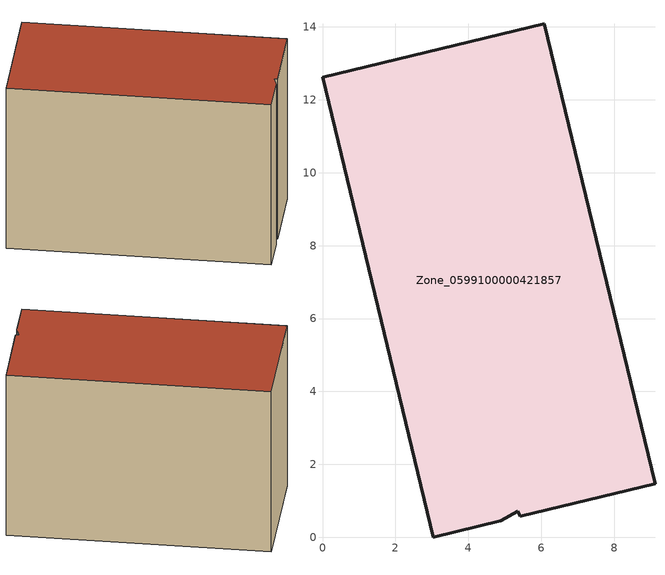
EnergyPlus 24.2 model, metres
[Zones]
Zone_0599100000421857
 floor ground (C_G): 0,12.63 6.09,14.09 9.12,1.46 5.43,0.57 5.36,0.71 4.89,0.45 3.04,0 z0
 wall outside (C_F): 6.09,14.09 0,12.63 3.04,0 4.89,0.45 5.36,0.71 5.43,0.57 9.12,1.46 6.09,14.09 z0:9.07
 roof outside (C_R): 5.36,0.71 5.43,0.57 9.12,1.46 6.09,14.09 0,12.63 3.04,0 4.89,0.45 z9.07
[BUILDING]
Pand.0599100000421857: North Axis=0; Terrain=City; Loads Convergence Tolerance Value=0.04; Temperature Convergence Tolerance Value=0.4; Solar Distribution=FullExterior; Maximum Number of Warmup Days=25; Minimum Number of Warmup Days=1
[Site:Location]
Rotterdam.The.Hague.AP_ZH_NLD Design_Conditions: Latitude=51.96; Longitude=4.45; Time Zone=1; Elevation=-4.5
[SITE:GROUNDTEMPERATURE:BUILDINGSURFACE]
18, 18, 18, 18, 18, 18, 18, 18, 18, 18, 18, 18
[MATERIAL] Thermal Absorptance=0.9; Solar Absorptance=0.7; Visible Absorptance=0.7
Name | Roughness | Thickness | Conductivity | Density | Specific Heat
G.TI.2006-2014 | MediumSmooth | 0.15 | 0.06 | 540 | 1210
F.TI.2006-2014 | Rough | 0.3 | 0.12 | 1920 | 840
R.TI.2006-2014 | MediumRough | 0.2 | 0.08 | 1500 | 1000
[CONSTRUCTION]
C_G: G.TI.2006-2014
C_F: F.TI.2006-2014
C_R: R.TI.2006-2014
[ZONE]
Zone_0599100000421857: Type=1; Multiplier=1; Ceiling Height=Autocalculate; Volume=Autocalculate; Floor Area=autocalculate; Part of Total Floor Area=Yes
[ZONEINFILTRATION:DESIGNFLOWRATE]
Infil_Zone_0599100000421857: Zone or ZoneList or Space or SpaceList=Zone_0599100000421857; Schedule=AlwaysOn; Design Flow Rate Calculation Method=Flow/Area; Flow Rate per Floor Area=0.0015; Constant Term Coefficient=1; Temperature Term Coefficient=0; Velocity Term Coefficient=0; Velocity Squared Term Coefficient=0
[HVACTEMPLATE:ZONE:IDEALLOADSAIRSYSTEM]
Zone_0599100000421857: Maximum Heating Supply Air Temperature=50; Minimum Cooling Supply Air Temperature=13; Maximum Heating Supply Air Humidity Ratio=0.0156; Minimum Cooling Supply Air Humidity Ratio=0.0077; Heating Limit=NoLimit; Cooling Limit=NoLimit; Dehumidification Control Type=ConstantSensibleHeatRatio; Cooling Sensible Heat Ratio=0.7; Dehumidification Setpoint=60; Humidification Control Type=None; Humidification Setpoint=30; Outdoor Air Method=None; Outdoor Air Flow Rate per Person=0.00944; Outdoor Air Flow Rate per Zone Floor Area=0; Outdoor Air Flow Rate per Zone=0; Demand Controlled Ventilation Type=None; Outdoor Air Economizer Type=NoEconomizer; Heat Recovery Type=None; Sensible Heat Recovery Effectiveness=0.7; Latent Heat Recovery Effectiveness=0.65
[ZONECONTROL:THERMOSTAT]
ThermostatControl_Zone_0599100000421857: Zone or ZoneList=Zone_0599100000421857; Control Type Schedule=DualSetpointControlType; Control 1=Thermostat_Zone_0599100000421857; Temperature Difference Between Cutout And Setpoint=0
[THERMOSTATSETPOINT:DUALSETPOINT]
Thermostat_Zone_0599100000421857: Heating Setpoint Temperature Schedule=HeatingSetpoint_Zone_0599100000421857; Cooling Setpoint Temperature Schedule=CoolingSetpoint_Zone_0599100000421857
[SCHEDULE:COMPACT]
HeatingSetpoint_Zone_0599100000421857: Through: 12/31, For: AllDays, Until: 24:00, 21
CoolingSetpoint_Zone_0599100000421857: Through: 12/31, For: AllDays, Until: 24:00, 24
DualSetpointControlType: Through: 12/31, For: AllDays, Until: 24:00, 4
AlwaysOn: Through: 12/31, For: AllDays, Until: 24:00, 1
